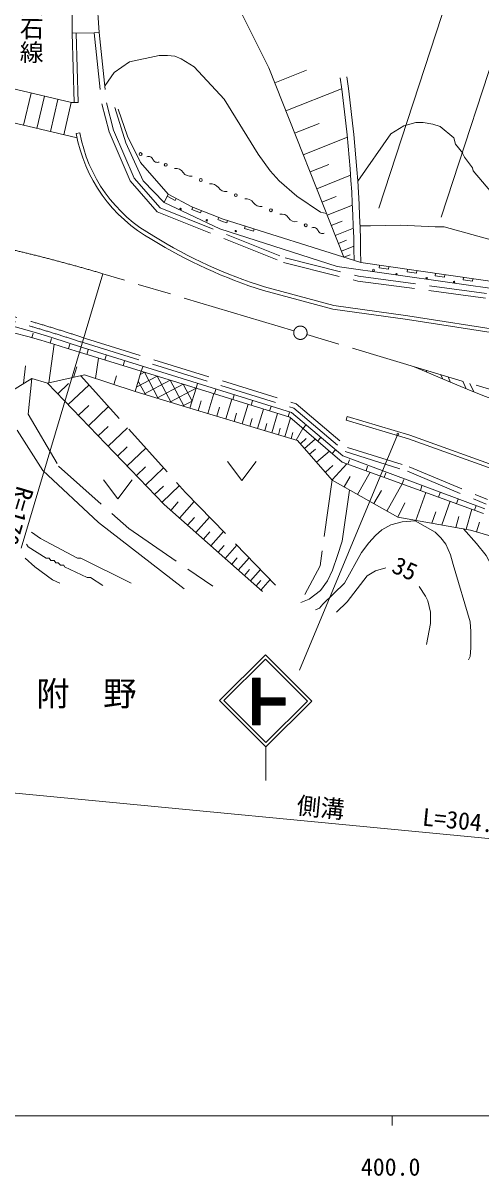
# Model space of a CAD drawing. Units: millimetres, scale not verified. Extents: x 40000 to 680000, y 20000 to 380000.
# Drawn here: x 429381 to 477288, y 198715 to 319511 of the extents above; entities that cross this region are included whole.
import ezdxf
from ezdxf.enums import TextEntityAlignment as Align

# ---------------------------------------------------------------- set-up
doc = ezdxf.new("R2010")
doc.units = ezdxf.units.MM
doc.header["$LTSCALE"] = 1000
doc.linetypes.add('CHAIN', pattern=[18.5, 12, -1.5, 3.5, -1.5])
doc.linetypes.add('DASHED', pattern=[7.5, 6, -1.5])
for name, color, linetype, lineweight in [('M-BGD', 7, 'Continuous', 13), ('M-BMK', 2, 'CHAIN', 13), ('M-STR-HTXT', 7, 'Continuous', 13), ('M-STR-STRC', 7, 'Continuous', 13), ('M-TTL-BAND', 7, 'Continuous', 13)]:
    doc.layers.add(name, color=color, linetype=linetype, lineweight=lineweight)
doc.layers.add('M-BMK-HTXT', color=7, linetype='Continuous')
doc.styles.add('@ＭＳ ゴシック', font='')
doc.styles.add('ＭＳ ゴシック', font='')
doc.styles.get('@ＭＳ ゴシック').set_extended_font_data('@MS Gothic')
doc.styles.get('ＭＳ ゴシック').set_extended_font_data('MS Gothic')

# ---------------------------------------------------------------- blocks, each defined once
blk = doc.blocks.new('畑')
at = {"color": 7, "linetype": 'Continuous', "lineweight": 13}
for p, q in [((-1.5, 2), (0, 0)), ((0, 0), (1.5, 2))]:
    blk.add_line(p, q, dxfattribs=at)
blk = doc.blocks.new('open_arrow')
at = {"color": 0, "linetype": 'Continuous', "lineweight": -2}
blk.add_lwpolyline([(7.5, 1.25), (0, 0), (7.5, -1.25)], dxfattribs=at)

msp = doc.modelspace()

# ---------------------------------------------------------------- hatches: boundary and pattern name
at = {"layer": 'M-BGD'}
h = msp.add_hatch(dxfattribs=at)
h.set_pattern_fill('USER', color=256, style=0, pattern_type=2)
h.set_pattern_definition([(207.935, (447481, 281262), (468.47, -883.48), []), (297.935, (447481, 281262), (883.48, 468.47), [])])
h.paths.add_polyline_path([(447481, 281262), (441745, 283023), (441100, 280920), (446836, 279159)])
at = {"layer": 'M-STR-STRC'}
h = msp.add_hatch(dxfattribs=at)
h.set_pattern_fill('USER', color=256, style=0, pattern_type=2)
h.set_pattern_definition([(45, (454194, 250869), (-28.28427, 28.28427), [])])
h.paths.add_polyline_path([(454194, 250869), (453394, 250869), (453394, 245983), (454194, 245983), (454194, 248026), (456805, 248026), (456805, 248826), (454194, 248826)])

# ---------------------------------------------------------------- linework, layer by layer
at = {"layer": 'M-BGD'}
for p, q in [((434533, 318466), (434398, 336504)), ((455084, 314831), (449949, 325235)), ((434740, 311185), (434533, 318466)), ((436826, 318501), (434534, 318436)), ((435139, 311196), (434934, 318447)), ((437327, 318515), (436826, 318501)), ((462947, 294967), (455084, 314831)), ((455711, 313245), (459031, 314560)), ((456873, 310311), (462717, 312625)), ((438971, 310676), (440120, 306960)), ((439343, 310490), (440322, 307653)), ((457795, 307981), (460346, 308991)), ((434942, 307951), (435336, 308020)), ((440120, 306960), (441944, 302975)), ((440322, 307653), (441673, 304917)), ((458694, 305711), (463313, 307539)), ((467852, 307905), (464398, 302934)), ((474456, 307481), (474625, 306804)), ((474625, 306804), (475387, 305873)), ((441673, 304917), (444554, 301587)), ((459408, 303907), (461363, 304681)), ((460103, 302150), (463653, 303556)), ((441944, 302975), (444139, 300711)), ((444139, 300711), (444554, 301587)), ((444447, 301361), (445295, 300906)), ((447036, 300255), (444554, 301587)), ((445413, 301126), (445295, 300906)), ((460656, 300755), (462151, 301347)), ((444139, 300711), (449983, 297942)), ((450321, 298972), (447036, 300255)), ((447136, 300216), (447045, 299983)), ((447045, 299983), (447953, 299629)), ((448044, 299861), (447953, 299629)), ((461194, 299395), (463843, 300444)), ((449860, 299152), (449769, 298919)), ((449769, 298919), (450237, 298736)), ((450237, 298736), (450703, 298588)), ((450321, 298972), (464715, 294406)), ((450778, 298827), (450703, 298588)), ((461622, 298315), (462760, 298766)), ((449983, 297942), (462245, 293989)), ((452636, 298237), (452561, 297999)), ((452561, 297999), (453490, 297704)), ((453566, 297943), (453490, 297704)), ((462038, 297263), (463944, 298018)), ((464635, 298253), (465735, 298253)), ((465735, 298253), (468868, 298337)), ((468868, 298337), (472509, 298168)), ((462369, 296428), (463231, 296769)), ((462691, 295613), (463995, 296129)), ((462947, 294967), (463596, 295224)), ((462245, 293989), (482140, 291186)), ((464715, 294406), (482286, 291872)), ((466671, 294124), (466635, 293877)), ((466635, 293877), (467613, 293736)), ((467648, 293983), (467613, 293736)), ((469604, 293701), (469568, 293454)), ((470582, 293560), (470546, 293313)), ((469568, 293454), (470546, 293313)), ((472538, 293278), (472502, 293031)), ((472502, 293031), (473480, 292890)), ((473516, 293137), (473480, 292890)), ((475471, 292855), (475436, 292607)), ((475436, 292607), (476414, 292466)), ((476449, 292714), (476414, 292466)), ((461806, 289522), (454545, 291490)), ((461886, 289915), (454657, 291874)), ((469655, 288834), (461886, 289915)), ((469597, 288438), (461806, 289522)), ((480937, 287077), (469655, 288834)), ((480849, 286686), (469597, 288438)), ((430311, 286535), (430448, 287016)), ((432225, 285977), (432362, 286458)), ((432070, 281824), (432647, 285851)), ((434132, 285396), (434281, 285874)), ((435603, 285517), (457459, 278718)), ((436035, 284800), (436183, 285277)), ((435279, 285035), (441745, 283023)), ((436972, 282265), (437282, 284412)), ((437938, 284207), (438087, 284685)), ((439842, 283615), (439990, 284093)), ((429435, 281738), (429622, 283605)), ((434669, 282389), (435016, 283505)), ((441745, 283023), (441894, 283500)), ((427085, 280267), (430282, 282268)), ((430282, 282268), (431937, 281795)), ((431937, 281795), (435821, 282640)), ((431937, 281795), (444127, 269078)), ((433018, 280667), (434136, 281734)), ((434109, 279529), (436284, 281606)), ((435821, 282640), (441100, 280920)), ((438883, 281642), (439166, 282563)), ((447481, 281262), (447630, 281740)), ((441100, 280920), (446836, 279159)), ((446836, 279159), (447481, 281262)), ((447481, 281262), (457279, 278214)), ((448720, 278593), (449347, 280682)), ((449405, 280664), (449554, 281141)), ((451330, 280065), (451478, 280542)), ((435169, 278423), (436247, 279452)), ((436227, 277320), (438327, 279326)), ((446836, 279159), (458082, 275783)), ((447714, 278895), (448020, 279914)), ((449659, 278311), (449941, 279252)), ((450590, 278032), (451212, 280102)), ((452321, 277512), (452937, 279565)), ((453254, 279466), (453402, 279944)), ((453923, 277031), (454534, 279068)), ((455178, 278868), (455327, 279345)), ((451459, 277771), (451720, 278639)), ((453125, 277271), (453366, 278072)), ((455406, 276586), (456013, 278608)), ((456778, 276174), (457368, 278138)), ((457102, 278269), (457251, 278747)), ((457279, 278214), (462768, 273503)), ((457459, 278718), (462829, 274159)), ((463177, 277899), (463292, 278282)), ((463177, 277899), (469720, 275943)), ((463292, 278282), (469845, 276323)), ((428757, 276847), (431460, 272624)), ((437254, 276247), (438293, 277240)), ((438279, 275179), (440307, 277116)), ((454667, 276808), (454889, 277547)), ((456095, 276379), (456299, 277061)), ((457960, 275819), (458644, 277042)), ((458668, 277022), (458993, 277402)), ((457416, 275983), (457605, 276611)), ((458082, 275783), (461734, 271624)), ((458392, 275430), (459010, 275974)), ((458824, 274938), (459947, 275925)), ((460197, 275710), (460522, 276089)), ((469720, 275943), (485673, 270197)), ((469845, 276323), (485789, 270581)), ((439275, 274139), (440276, 275096)), ((440268, 273103), (442227, 274973)), ((459358, 274330), (459963, 274862)), ((460099, 273486), (461428, 274653)), ((461726, 274397), (462052, 274777)), ((441234, 272096), (442199, 273017)), ((461008, 272451), (461804, 273151)), ((461708, 271653), (463256, 273326)), ((462768, 273503), (477560, 268139)), ((462829, 274159), (477707, 268618)), ((463371, 273284), (463542, 273754)), ((465266, 272597), (465436, 273067)), ((431460, 272624), (437270, 267186)), ((442196, 271092), (444087, 272897)), ((462981, 270918), (463590, 271994)), ((464380, 270126), (465692, 272442)), ((467160, 271910), (467331, 272380)), ((443132, 270115), (444062, 271003)), ((443919, 269295), (445749, 271042)), ((461734, 271624), (468587, 267743)), ((467454, 268385), (469060, 271221)), ((469055, 271223), (469225, 271693)), ((470949, 270536), (471120, 271006)), ((445742, 267647), (447291, 269397)), ((466087, 269159), (466871, 270543)), ((470494, 267404), (471520, 270329)), ((472844, 269849), (473014, 270319)), ((473201, 266923), (474071, 269404)), ((474738, 269162), (474909, 269632)), ((444127, 269078), (454429, 259957)), ((444830, 268455), (445619, 269347)), ((468587, 267743), (469326, 269227)), ((472155, 267109), (472572, 268298)), ((475734, 266473), (476349, 268578)), ((476633, 268475), (476803, 268945)), ((437270, 267186), (446221, 260228)), ((446598, 266890), (447330, 267716)), ((447448, 266137), (448880, 267755)), ((468587, 267743), (476187, 266392)), ((474648, 266666), (474986, 267822)), ((476831, 266204), (477131, 267231)), ((448245, 265432), (448923, 266197)), ((449037, 264731), (450360, 266226)), ((476187, 266392), (497907, 260042)), ((449779, 264074), (450406, 264783)), ((450516, 263421), (451738, 264802)), ((451207, 262810), (451788, 263466)), ((451894, 262202), (453022, 263476)), ((452537, 261632), (453075, 262239)), ((453176, 261066), (454217, 262242)), ((453776, 260536), (454273, 261097)), ((454263, 260104), (455230, 261196))]:
    msp.add_line(p, q, dxfattribs=at)
at = {"layer": 'M-BGD', "linetype": 'DASHED'}
for p, q in [((437327, 318515), (436218, 336078)), ((436826, 318501), (437617, 311060)), ((437327, 318515), (438110, 311149)), ((437617, 311060), (438378, 308116)), ((438110, 311149), (438853, 308278)), ((438378, 308116), (440586, 302976)), ((438853, 308278), (441015, 303245)), ((441015, 303245), (443717, 300137)), ((440586, 302976), (443419, 299718)), ((443419, 299718), (456635, 294425)), ((443717, 300137), (456789, 294901)), ((456789, 294901), (464491, 292976)), ((456635, 294425), (464397, 292484)), ((464397, 292484), (482827, 290020)), ((464491, 292976), (482934, 290510)), ((435910, 286469), (457951, 279612)), ((435757, 285993), (457705, 279165)), ((430282, 282268), (429906, 278536)), ((435433, 282555), (446390, 270327)), ((457705, 279165), (463075, 274606)), ((457951, 279612), (463321, 275052)), ((429906, 278536), (433081, 273097)), ((463075, 274606), (469601, 272555)), ((463321, 275052), (469773, 273025)), ((433081, 273097), (440445, 266544)), ((469773, 273025), (477981, 269580)), ((469601, 272555), (477825, 269104)), ((461708, 271653), (460476, 262626)), ((446390, 270327), (456625, 259755)), ((440445, 266544), (449227, 260498)), ((460476, 262626), (458854, 259653))]:
    msp.add_line(p, q, dxfattribs=at)
at = {"layer": 'M-BGD'}
for points in [[(437965, 312985), (438896, 314339), (440505, 315440), (443637, 316117), (444484, 316117), (445246, 316033), (445923, 315779), (447278, 314932), (450411, 311545), (453967, 305788), (455237, 304010), (456168, 302994), (458031, 301385), (460486, 299692), (461127, 299564)], [(474456, 307481), (473017, 308667), (472255, 308921), (471239, 309090), (470477, 309090), (469207, 308751), (467852, 307905)], [(475320, 305955), (475557, 305449), (476403, 304349), (476488, 304010), (478435, 301724), (479705, 300369), (482838, 297575), (487410, 294443), (489781, 293257), (496893, 290463)], [(472509, 298168), (473440, 298168), (478605, 296729), (480129, 295628), (485632, 292749), (490204, 290802), (496385, 288516)], [(447481, 281262), (441745, 283023), (441100, 280920)], [(463534, 270567), (462772, 265233), (462264, 263709), (461756, 262185), (461248, 261084), (460486, 260068), (459301, 259137), (458454, 258798)], [(470392, 267349), (469037, 267265), (467852, 266926), (466921, 266418), (466243, 265825), (465566, 265063), (464804, 264047), (463026, 260830), (460740, 258629)], [(475980, 252787), (476149, 253125), (476234, 254057), (476234, 255750), (476149, 256766), (474371, 262777), (474117, 263793), (473609, 264894), (473101, 265571), (472509, 266164), (470392, 267349)], [(430260, 266164), (431191, 265487), (435086, 263455), (435425, 263455), (440674, 260830)], [(475472, 266503), (476827, 264979), (477843, 263709), (478435, 262608), (478435, 262269), (478605, 262185), (479451, 259052), (479451, 254480), (478859, 251771)], [(429752, 264894), (429921, 264640), (431784, 263455), (432123, 263455), (432292, 263201), (432631, 263201), (432800, 262947), (433054, 262947), (433308, 262693), (433647, 262693), (433731, 262523), (436102, 261423), (436441, 261423), (437711, 260576)], [(429583, 263455), (430599, 262523), (432461, 261169), (433223, 260830)], [(467344, 262439), (466243, 262100), (465397, 261592), (463280, 258883), (462179, 257782)], [(470815, 260491), (471493, 259475), (471747, 258967), (472001, 257782), (472001, 256597), (471577, 254395)], [(459978, 258036), (460401, 258205), (460740, 258629)]]:
    msp.add_lwpolyline(points, dxfattribs=at)
for centre, radius in [((445858, 300034), 75), ((448604, 298841), 75), ((451632, 297708), 75), ((466037, 293625), 100), ((468454, 293197), 75), ((471612, 292776), 75), ((474479, 292375), 75), ((468604, 276442), 100)]:
    msp.add_circle(centre, radius, dxfattribs=at)
for centre, radius, start, end in [((318604, 293165), 145421, 0.57601, 8.14859), ((318604, 293165), 146121, 0.50085, 8.14859), ((450530, 310679), 15825, 189.92544, 241.04546), ((450530, 310679), 15425, 189.92544, 241.08235), ((441678, 305787), 150, 0, 180), ((441678, 305787), 150, 180, 0), ((442513, 305057), 489, 20.50376, 112.77018), ((443429, 305399), 489, 200.50376, 292.77018), ((444305, 304652), 150, 0, 180), ((444305, 304652), 150, 180, 0), ((445381, 303361), 908, 33.23848, 100.03546), ((446901, 304357), 908, 213.23848, 280.03546), ((447977, 303066), 150, 0, 180), ((447977, 303066), 150, 180, 0), ((449053, 301775), 908, 33.23848, 100.03546), ((450573, 302770), 908, 213.23848, 280.03546), ((451649, 301479), 150, 0, 180), ((451649, 301479), 150, 180, 0), ((452726, 300189), 908, 33.23848, 100.03546), ((454245, 301184), 908, 213.23848, 280.03546), ((455321, 299893), 150, 0, 180), ((455321, 299893), 150, 180, 0), ((456398, 298602), 908, 33.23848, 100.03546), ((457917, 299598), 908, 213.23848, 280.03546), ((458953, 298325), 150, 0, 180), ((469769, 340197), 50631, 238.17631, 252.63409), ((458953, 298325), 150, 180, 0), ((459788, 297595), 489, 20.50376, 112.77018), ((460704, 297937), 489, 200.50376, 292.77018), ((469769, 340197), 51031, 238.18765, 252.64274), ((385325, 134474), 159192, 71.58882, 90.95599), ((385422, 128888), 163913, 72.29203, 88.04503)]:
    msp.add_arc(centre, radius, start, end, dxfattribs=at)
at = {"layer": 'M-BGD', "linetype": 'DASHED'}
for radius, start, end in [(159692, 71.59059, 90.95204), (160192, 71.59235, 90.94811)]:
    msp.add_arc((385325, 134474), radius, start, end, dxfattribs=at)
at = {"layer": 'M-BMK'}
for p, q in [((457727, 287263), (437723, 293246)), ((493062, 276695), (459068, 286862))]:
    msp.add_line(p, q, dxfattribs=at)
msp.add_circle((458397, 287063), 700, dxfattribs=at)
msp.add_arc((389402, 130259), 170000, 73.4862, 92.31125, dxfattribs=at)
at = {"layer": 'M-STR-HTXT'}
for p, q in [((466606, 300106), (475580, 327641)), ((473129, 299165), (481754, 325629)), ((437723, 293246), (429196, 264484)), ((362322, 245230), (575723, 224639))]:
    msp.add_line(p, q, dxfattribs=at)
at = {"layer": 'M-STR-STRC'}
for p, q in [((424636, 313501), (434462, 311177)), ((429433, 308799), (430232, 312177)), ((430833, 308470), (431631, 311846)), ((432232, 308141), (433030, 311516)), ((433631, 307812), (434429, 311185)), ((434462, 311177), (435139, 311196)), ((422973, 310317), (435031, 307484)), ((471568, 283123), (471667, 282905)), ((473094, 282667), (473303, 282206)), ((473856, 282439), (474117, 281866)), ((475382, 281983), (475737, 281201)), ((476145, 281754), (476543, 280878)), ((468565, 276350), (458290, 251720)), ((453394, 250869), (453394, 245983)), ((453394, 250869), (454194, 250869)), ((454194, 250869), (454194, 248826)), ((454194, 248826), (456805, 248826)), ((454194, 248026), (456805, 248026)), ((454194, 248026), (454194, 245983)), ((456805, 248026), (456805, 248826)), ((453394, 245983), (454194, 245983)), ((454782, 243677), (454782, 240149))]:
    msp.add_line(p, q, dxfattribs=at)
for points in [[(454782, 243677), (459580, 248475), (454743, 253312), (449945, 248514)], [(454782, 244130), (459127, 248475), (454743, 252859), (450398, 248514)]]:
    msp.add_lwpolyline(points, close=True, dxfattribs=at)
msp.add_arc((543534, 448853), 180841, 246.11487, 262.46922, dxfattribs=at)
at = {"layer": 'M-TTL-BAND'}
for p, q in [((40000, 205000), (579000, 205000)), ((468000, 205000), (468000, 204000))]:
    msp.add_line(p, q, dxfattribs=at)

# ---------------------------------------------------------------- block references
at = {"layer": 'M-BGD', "xscale": 1000, "yscale": 1000}
for p in [(452283, 271570), (439290, 269645)]:
    msp.add_blockref('畑', p, dxfattribs=at)
at = {"layer": 'M-STR-STRC', "rotation": 247.4}
msp.add_blockref('open_arrow', (468565, 276350), dxfattribs=at)

# ---------------------------------------------------------------- texts
at = {"layer": 'M-BGD', "style": 'ＭＳ ゴシック'}
msp.add_text('35', height=1833, rotation=336.14, dxfattribs=at).set_placement((468744, 261004), align=Align.BOTTOM_CENTER)
at = {"layer": 'M-BMK-HTXT', "style": 'ＭＳ ゴシック'}
msp.add_text('附\u3000野', height=2566, dxfattribs=at).set_placement((436004, 247199), align=Align.BOTTOM_CENTER)
at = {"layer": 'M-STR-HTXT', "style": '@ＭＳ ゴシック'}
msp.add_text('市道打蕗青浦大石線', height=1833, rotation=269.389, dxfattribs=at).set_placement((430235, 315216), align=Align.MIDDLE_RIGHT)
at = {"layer": 'M-STR-HTXT', "style": 'ＭＳ ゴシック'}
msp.add_text('R=170', height=1833, rotation=253.486, dxfattribs=at).set_placement((426457, 265276), align=Align.BOTTOM_RIGHT)
for s, p in [('側溝', (460372, 235868)), ('L=304.0', (475381, 234452))]:
    msp.add_text(s, height=1833, rotation=354.274, dxfattribs=at).set_placement(p, align=Align.BOTTOM_CENTER)
at = {"layer": 'M-TTL-BAND', "style": 'ＭＳ ゴシック'}
msp.add_text('400.0', height=1833, dxfattribs=at).set_placement((467844, 198195), align=Align.BOTTOM_CENTER)

doc.saveas('drawing.dxf')
